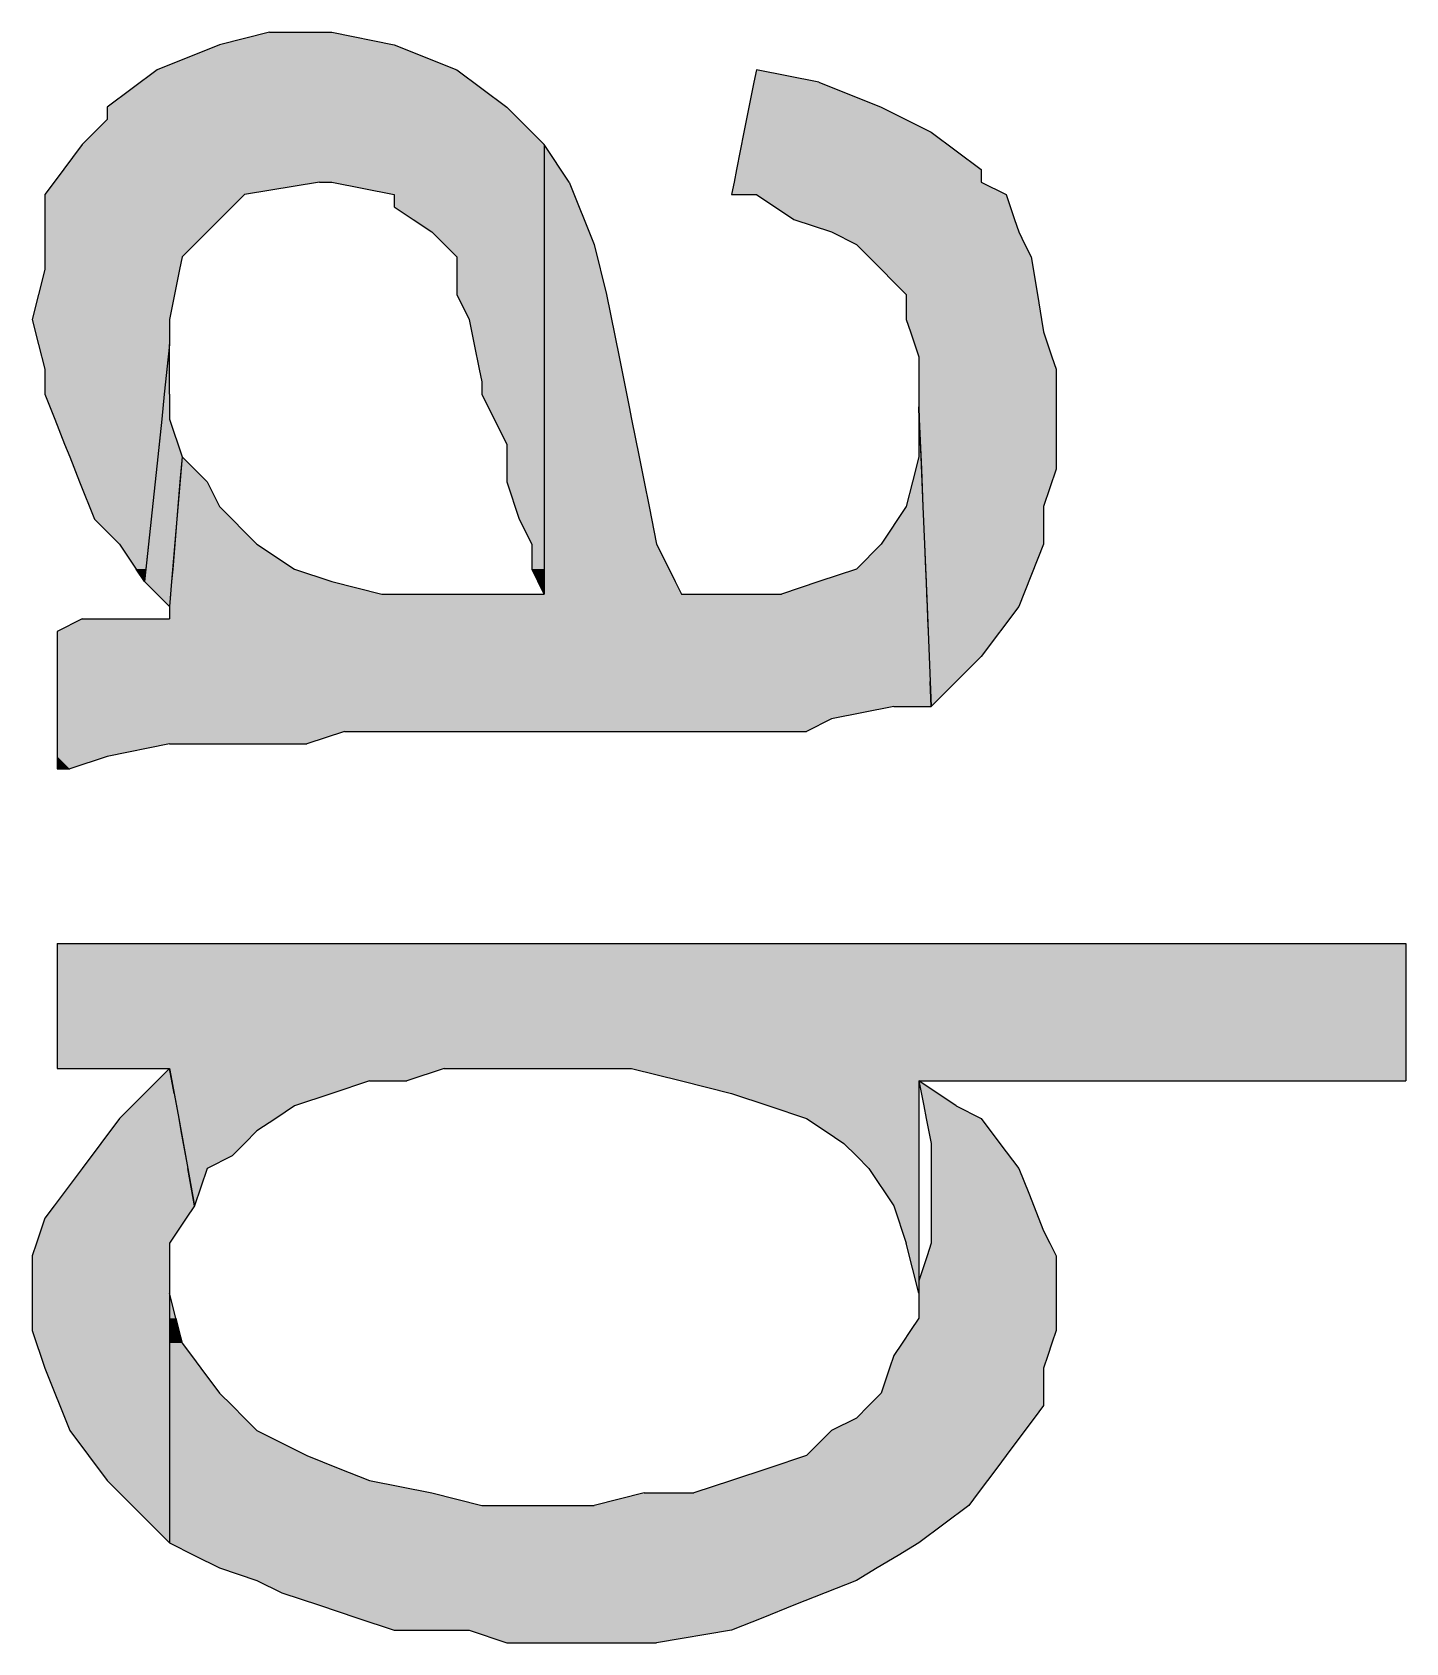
# Model space of a CAD drawing. Extents: x -1063 to 1100, y -467 to 441.
# Drawn here: x 568.47 to 586.8, y 201.92 to 223.42 of the extents above; entities that cross this region are included whole.
import ezdxf

# ---------------------------------------------------------------- set-up
doc = ezdxf.new("R2010")
doc.units = 0
doc.layers.add('H', color=7, linetype='CONTINUOUS')

# ---------------------------------------------------------------- blocks, each defined once
blk = doc.blocks.new('*U532')
at = {"layer": 'H', "color": 0, "linetype": 'CONTINUOUS'}
for p, q in [((570.298, 219.249), (570.228, 218.583)), ((570.298, 218.583), (570.298, 219.249)), ((570.228, 218.583), (570.193, 218.249)), ((570.298, 218.583), (570.298, 218.249)), ((570.193, 218.249), (570.14, 217.749)), ((570.298, 218.249), (570.465, 217.749)), ((570.14, 217.749), (569.965, 216.083)), ((570.465, 217.749), (570.326, 216.083)), ((570.298, 215.749), (569.965, 216.083)), ((570.326, 216.083), (570.298, 215.749))]:
    blk.add_line(p, q, dxfattribs=at)
for points in [[(570.298, 219.249), (570.228, 218.583), (570.298, 218.583)], [(570.228, 218.583), (570.193, 218.249), (570.298, 218.249)], [(570.193, 218.249), (570.14, 217.749), (570.465, 217.749)], [(570.14, 217.749), (569.965, 216.083), (570.326, 216.083)]]:
    blk.add_solid(points, dxfattribs=at)
at = {"layer": 'H', "color": 0, "linetype": 'CONTINUOUS', "extrusion": (0, 0, -1)}
for points in [[(-570.228, 218.583), (-570.298, 218.583), (-570.298, 218.249)], [(-570.193, 218.249), (-570.298, 218.249), (-570.465, 217.749)], [(-570.14, 217.749), (-570.465, 217.749), (-570.326, 216.083)], [(-569.965, 216.083), (-570.326, 216.083), (-570.298, 215.749)]]:
    blk.add_solid(points, dxfattribs=at)
blk = doc.blocks.new('*U533')
at = {"layer": 'H', "color": 0, "linetype": 'CONTINUOUS'}
for p, q in [((571.632, 223.416), (570.965, 223.249)), ((571.632, 223.416), (572.465, 223.416)), ((572.465, 223.416), (573.298, 223.249)), ((570.965, 223.249), (570.132, 222.916)), ((573.298, 223.249), (574.132, 222.916)), ((570.132, 222.916), (569.465, 222.416)), ((574.132, 222.916), (574.798, 222.416)), ((569.465, 222.416), (569.465, 222.249)), ((574.798, 222.416), (574.965, 222.249)), ((569.465, 222.249), (569.132, 221.916)), ((574.965, 222.249), (575.298, 221.916)), ((569.132, 221.916), (568.757, 221.416)), ((575.298, 221.916), (575.298, 221.416)), ((568.757, 221.416), (568.632, 221.249)), ((568.632, 221.249), (568.632, 221.083)), ((571.298, 221.249), (571.132, 221.083)), ((572.298, 221.416), (571.298, 221.249)), ((572.298, 221.416), (572.465, 221.416)), ((572.465, 221.416), (573.298, 221.249)), ((573.298, 221.249), (573.298, 221.083)), ((575.298, 221.416), (575.298, 221.249)), ((575.298, 221.249), (575.298, 221.083)), ((568.632, 221.083), (568.632, 220.916)), ((571.132, 221.083), (570.965, 220.916)), ((573.298, 221.083), (573.548, 220.916)), ((575.298, 221.083), (575.298, 220.916)), ((568.632, 220.916), (568.632, 220.749)), ((570.965, 220.916), (570.798, 220.749)), ((573.548, 220.916), (573.798, 220.749)), ((575.298, 220.916), (575.298, 220.749)), ((568.632, 220.749), (568.632, 220.416)), ((570.798, 220.749), (570.465, 220.416)), ((573.798, 220.749), (574.132, 220.416)), ((575.298, 220.749), (575.298, 220.416)), ((568.632, 220.416), (568.632, 220.249)), ((570.465, 220.416), (570.432, 220.249)), ((574.132, 220.416), (574.132, 220.249)), ((575.298, 220.416), (575.298, 220.249)), ((568.632, 220.249), (568.548, 219.916)), ((570.432, 220.249), (570.365, 219.916)), ((574.132, 220.249), (574.132, 219.916)), ((575.298, 220.249), (575.298, 219.916)), ((568.548, 219.916), (568.465, 219.583)), ((570.365, 219.916), (570.298, 219.583)), ((574.132, 219.916), (574.298, 219.583)), ((575.298, 219.916), (575.298, 219.583)), ((568.465, 219.583), (568.548, 219.249)), ((570.298, 219.583), (570.298, 219.249)), ((574.298, 219.583), (574.365, 219.249)), ((575.298, 219.583), (575.298, 219.249)), ((568.548, 219.249), (568.632, 218.916)), ((570.298, 219.249), (570.263, 218.916)), ((574.365, 219.249), (574.432, 218.916)), ((575.298, 219.249), (575.298, 218.916)), ((568.632, 218.916), (568.632, 218.749)), ((570.263, 218.916), (570.246, 218.749)), ((574.432, 218.916), (574.465, 218.749)), ((575.298, 218.916), (575.298, 218.749)), ((568.632, 218.749), (568.632, 218.583)), ((570.246, 218.749), (570.228, 218.583)), ((574.465, 218.749), (574.465, 218.583)), ((575.298, 218.749), (575.298, 218.583)), ((568.632, 218.583), (568.765, 218.249)), ((570.228, 218.583), (570.193, 218.249)), ((574.465, 218.583), (574.632, 218.249)), ((575.298, 218.583), (575.298, 218.249)), ((568.765, 218.249), (568.898, 217.916)), ((570.193, 218.249), (570.158, 217.916)), ((574.632, 218.249), (574.798, 217.916)), ((575.298, 218.249), (575.298, 217.916)), ((568.898, 217.916), (568.965, 217.749)), ((570.158, 217.916), (570.14, 217.749)), ((574.798, 217.916), (574.798, 217.749)), ((575.298, 217.916), (575.298, 217.749)), ((568.965, 217.749), (569.098, 217.416)), ((570.14, 217.749), (570.105, 217.416)), ((574.798, 217.749), (574.798, 217.416)), ((575.298, 217.749), (575.298, 217.416)), ((569.098, 217.416), (569.298, 216.916)), ((570.105, 217.416), (570.053, 216.916)), ((574.798, 217.416), (574.965, 216.916)), ((575.298, 217.416), (575.298, 216.916)), ((569.298, 216.916), (569.632, 216.583)), ((570.053, 216.916), (570.018, 216.583)), ((574.965, 216.916), (575.132, 216.583)), ((575.298, 216.916), (575.298, 216.583)), ((569.632, 216.583), (569.854, 216.249)), ((570.018, 216.583), (569.983, 216.249)), ((575.132, 216.583), (575.132, 216.249)), ((575.298, 216.583), (575.298, 216.249)), ((569.965, 216.083), (569.854, 216.249)), ((569.983, 216.249), (569.965, 216.083)), ((575.132, 216.249), (575.215, 216.083)), ((575.298, 215.916), (575.215, 216.083)), ((575.298, 216.249), (575.298, 216.083)), ((575.298, 216.083), (575.298, 215.916))]:
    blk.add_line(p, q, dxfattribs=at)
for points in [[(571.632, 223.416), (570.965, 223.249), (573.298, 223.249)], [(571.632, 223.416), (571.632, 223.416), (572.465, 223.416)], [(570.965, 223.249), (570.132, 222.916), (574.132, 222.916)], [(570.132, 222.916), (569.465, 222.416), (574.798, 222.416)], [(569.465, 222.416), (569.465, 222.249), (574.965, 222.249)], [(569.465, 222.249), (569.132, 221.916), (575.298, 221.916)], [(569.132, 221.916), (568.757, 221.416), (575.298, 221.416)], [(568.757, 221.416), (568.632, 221.249), (571.298, 221.249)], [(568.632, 221.249), (568.632, 221.083), (571.132, 221.083)], [(572.298, 221.416), (572.298, 221.416), (572.465, 221.416)], [(572.465, 221.416), (573.298, 221.249), (575.298, 221.249)], [(573.298, 221.249), (573.298, 221.083), (575.298, 221.083)], [(568.632, 221.083), (568.632, 220.916), (570.965, 220.916)], [(573.298, 221.083), (573.548, 220.916), (575.298, 220.916)], [(568.632, 220.916), (568.632, 220.749), (570.798, 220.749)], [(573.548, 220.916), (573.798, 220.749), (575.298, 220.749)], [(568.632, 220.749), (568.632, 220.416), (570.465, 220.416)], [(573.798, 220.749), (574.132, 220.416), (575.298, 220.416)], [(568.632, 220.416), (568.632, 220.249), (570.432, 220.249)], [(574.132, 220.416), (574.132, 220.249), (575.298, 220.249)], [(568.632, 220.249), (568.548, 219.916), (570.365, 219.916)], [(574.132, 220.249), (574.132, 219.916), (575.298, 219.916)], [(568.548, 219.916), (568.465, 219.583), (570.298, 219.583)], [(574.132, 219.916), (574.298, 219.583), (575.298, 219.583)], [(568.465, 219.583), (568.548, 219.249), (570.298, 219.249)], [(574.298, 219.583), (574.365, 219.249), (575.298, 219.249)], [(568.548, 219.249), (568.632, 218.916), (570.263, 218.916)], [(574.365, 219.249), (574.432, 218.916), (575.298, 218.916)], [(568.632, 218.916), (568.632, 218.749), (570.246, 218.749)], [(574.432, 218.916), (574.465, 218.749), (575.298, 218.749)], [(568.632, 218.749), (568.632, 218.583), (570.228, 218.583)], [(574.465, 218.749), (574.465, 218.583), (575.298, 218.583)], [(568.632, 218.583), (568.765, 218.249), (570.193, 218.249)], [(574.465, 218.583), (574.632, 218.249), (575.298, 218.249)], [(568.765, 218.249), (568.898, 217.916), (570.158, 217.916)], [(574.632, 218.249), (574.798, 217.916), (575.298, 217.916)], [(568.898, 217.916), (568.965, 217.749), (570.14, 217.749)], [(574.798, 217.916), (574.798, 217.749), (575.298, 217.749)], [(568.965, 217.749), (569.098, 217.416), (570.105, 217.416)], [(574.798, 217.749), (574.798, 217.416), (575.298, 217.416)], [(569.098, 217.416), (569.298, 216.916), (570.053, 216.916)], [(574.798, 217.416), (574.965, 216.916), (575.298, 216.916)], [(569.298, 216.916), (569.632, 216.583), (570.018, 216.583)], [(574.965, 216.916), (575.132, 216.583), (575.298, 216.583)], [(569.632, 216.583), (569.854, 216.249), (569.983, 216.249)], [(575.132, 216.583), (575.132, 216.249), (575.298, 216.249)], [(575.132, 216.249), (575.215, 216.083), (575.298, 216.083)]]:
    blk.add_solid(points, dxfattribs=at)
at = {"layer": 'H', "color": 0, "linetype": 'CONTINUOUS', "extrusion": (0, 0, -1)}
for points in [[(-571.632, 223.416), (-572.465, 223.416), (-573.298, 223.249)], [(-570.965, 223.249), (-573.298, 223.249), (-574.132, 222.916)], [(-570.132, 222.916), (-574.132, 222.916), (-574.798, 222.416)], [(-569.465, 222.416), (-574.798, 222.416), (-574.965, 222.249)], [(-569.465, 222.249), (-574.965, 222.249), (-575.298, 221.916)], [(-569.132, 221.916), (-575.298, 221.916), (-575.298, 221.416)], [(-568.632, 221.249), (-571.298, 221.249), (-571.132, 221.083)], [(-568.757, 221.416), (-572.298, 221.416), (-571.298, 221.249)], [(-572.465, 221.416), (-575.298, 221.416), (-575.298, 221.249)], [(-573.298, 221.249), (-575.298, 221.249), (-575.298, 221.083)], [(-568.632, 221.083), (-571.132, 221.083), (-570.965, 220.916)], [(-573.298, 221.083), (-575.298, 221.083), (-575.298, 220.916)], [(-568.632, 220.916), (-570.965, 220.916), (-570.798, 220.749)], [(-573.548, 220.916), (-575.298, 220.916), (-575.298, 220.749)], [(-568.632, 220.749), (-570.798, 220.749), (-570.465, 220.416)], [(-573.798, 220.749), (-575.298, 220.749), (-575.298, 220.416)], [(-568.632, 220.416), (-570.465, 220.416), (-570.432, 220.249)], [(-574.132, 220.416), (-575.298, 220.416), (-575.298, 220.249)], [(-568.632, 220.249), (-570.432, 220.249), (-570.365, 219.916)], [(-574.132, 220.249), (-575.298, 220.249), (-575.298, 219.916)], [(-568.548, 219.916), (-570.365, 219.916), (-570.298, 219.583)], [(-574.132, 219.916), (-575.298, 219.916), (-575.298, 219.583)], [(-568.465, 219.583), (-570.298, 219.583), (-570.298, 219.249)], [(-574.298, 219.583), (-575.298, 219.583), (-575.298, 219.249)], [(-568.548, 219.249), (-570.298, 219.249), (-570.263, 218.916)], [(-574.365, 219.249), (-575.298, 219.249), (-575.298, 218.916)], [(-568.632, 218.916), (-570.263, 218.916), (-570.246, 218.749)], [(-574.432, 218.916), (-575.298, 218.916), (-575.298, 218.749)], [(-568.632, 218.749), (-570.246, 218.749), (-570.228, 218.583)], [(-574.465, 218.749), (-575.298, 218.749), (-575.298, 218.583)], [(-568.632, 218.583), (-570.228, 218.583), (-570.193, 218.249)], [(-574.465, 218.583), (-575.298, 218.583), (-575.298, 218.249)], [(-568.765, 218.249), (-570.193, 218.249), (-570.158, 217.916)], [(-574.632, 218.249), (-575.298, 218.249), (-575.298, 217.916)], [(-568.898, 217.916), (-570.158, 217.916), (-570.14, 217.749)], [(-574.798, 217.916), (-575.298, 217.916), (-575.298, 217.749)], [(-568.965, 217.749), (-570.14, 217.749), (-570.105, 217.416)], [(-574.798, 217.749), (-575.298, 217.749), (-575.298, 217.416)], [(-569.098, 217.416), (-570.105, 217.416), (-570.053, 216.916)], [(-574.798, 217.416), (-575.298, 217.416), (-575.298, 216.916)], [(-569.298, 216.916), (-570.053, 216.916), (-570.018, 216.583)], [(-574.965, 216.916), (-575.298, 216.916), (-575.298, 216.583)], [(-569.632, 216.583), (-570.018, 216.583), (-569.983, 216.249)], [(-575.132, 216.583), (-575.298, 216.583), (-575.298, 216.249)], [(-569.854, 216.249), (-569.983, 216.249), (-569.965, 216.083)], [(-575.132, 216.249), (-575.298, 216.249), (-575.298, 216.083)], [(-575.215, 216.083), (-575.298, 216.083), (-575.298, 215.916)]]:
    blk.add_solid(points, dxfattribs=at)
blk = doc.blocks.new('*U534')
at = {"layer": 'H', "color": 0, "linetype": 'CONTINUOUS'}
for p, q in [((575.298, 221.916), (575.298, 221.416)), ((575.632, 221.416), (575.298, 221.916)), ((575.298, 221.416), (575.298, 220.583)), ((575.632, 221.416), (575.965, 220.583)), ((575.298, 220.583), (575.298, 219.916)), ((575.965, 220.583), (576.132, 219.916)), ((575.298, 219.916), (575.298, 219.083)), ((576.132, 219.916), (576.298, 219.083)), ((575.298, 219.083), (575.298, 218.416)), ((576.298, 219.083), (576.432, 218.416)), ((575.298, 218.416), (575.298, 218.249)), ((575.298, 218.249), (575.298, 217.749)), ((576.432, 218.416), (576.465, 218.249)), ((576.465, 218.249), (576.565, 217.749)), ((580.298, 218.416), (580.298, 218.249)), ((580.305, 218.249), (580.298, 218.416)), ((580.298, 218.249), (580.298, 217.749)), ((580.305, 218.249), (580.326, 217.749)), ((570.465, 217.749), (570.437, 217.416)), ((570.798, 217.416), (570.465, 217.749)), ((575.298, 217.749), (575.298, 217.416)), ((576.565, 217.749), (576.632, 217.416)), ((580.298, 217.749), (580.215, 217.416)), ((580.326, 217.749), (580.34, 217.416)), ((570.437, 217.416), (570.409, 217.083)), ((570.798, 217.416), (570.965, 217.083)), ((575.298, 217.416), (575.298, 217.083)), ((576.632, 217.416), (576.698, 217.083)), ((580.215, 217.416), (580.132, 217.083)), ((580.34, 217.416), (580.354, 217.083)), ((570.409, 217.083), (570.368, 216.583)), ((570.965, 217.083), (571.465, 216.583)), ((575.298, 217.083), (575.298, 216.583)), ((576.698, 217.083), (576.798, 216.583)), ((580.132, 217.083), (579.798, 216.583)), ((580.354, 217.083), (580.375, 216.583)), ((570.368, 216.583), (570.34, 216.249)), ((571.465, 216.583), (571.965, 216.249)), ((575.298, 216.583), (575.298, 216.249)), ((576.798, 216.583), (576.965, 216.249)), ((579.798, 216.583), (579.465, 216.249)), ((580.375, 216.583), (580.389, 216.249)), ((570.326, 216.083), (570.312, 215.916)), ((570.34, 216.249), (570.326, 216.083)), ((571.965, 216.249), (572.465, 216.083)), ((572.465, 216.083), (573.132, 215.916)), ((575.298, 216.249), (575.298, 216.083)), ((575.298, 216.083), (575.298, 215.916)), ((576.965, 216.249), (577.048, 216.083)), ((577.048, 216.083), (577.132, 215.916)), ((578.965, 216.083), (578.465, 215.916)), ((579.465, 216.249), (578.965, 216.083)), ((580.389, 216.249), (580.396, 216.083)), ((580.396, 216.083), (580.403, 215.916)), ((570.312, 215.916), (570.298, 215.749)), ((573.132, 215.916), (573.798, 215.916)), ((573.798, 215.916), (574.465, 215.916)), ((574.465, 215.916), (575.298, 215.916)), ((577.132, 215.916), (577.798, 215.916)), ((577.798, 215.916), (578.465, 215.916)), ((580.403, 215.916), (580.409, 215.749)), ((570.298, 215.749), (570.298, 215.583)), ((580.409, 215.749), (580.416, 215.583)), ((569.132, 215.583), (568.798, 215.416)), ((569.132, 215.583), (569.632, 215.583)), ((569.632, 215.583), (570.298, 215.583)), ((580.416, 215.583), (580.423, 215.416)), ((568.798, 215.416), (568.798, 214.416)), ((580.423, 215.416), (580.465, 214.416)), ((568.798, 214.416), (568.798, 214.249)), ((579.965, 214.416), (579.132, 214.249)), ((579.965, 214.416), (580.465, 214.416)), ((568.798, 214.249), (568.798, 214.083)), ((579.132, 214.249), (578.798, 214.083)), ((568.798, 214.083), (568.798, 213.916)), ((572.632, 214.083), (572.132, 213.916)), ((572.632, 214.083), (573.132, 214.083)), ((573.132, 214.083), (573.632, 214.083)), ((573.632, 214.083), (574.132, 214.083)), ((574.132, 214.083), (574.632, 214.083)), ((574.632, 214.083), (575.132, 214.083)), ((575.132, 214.083), (575.632, 214.083)), ((575.632, 214.083), (576.298, 214.083)), ((576.298, 214.083), (576.798, 214.083)), ((576.798, 214.083), (577.298, 214.083)), ((577.298, 214.083), (577.798, 214.083)), ((577.798, 214.083), (578.298, 214.083)), ((578.298, 214.083), (578.798, 214.083)), ((568.798, 213.916), (568.798, 213.749)), ((568.798, 213.749), (568.798, 213.583)), ((569.465, 213.749), (568.965, 213.583)), ((570.298, 213.916), (569.465, 213.749)), ((570.298, 213.916), (571.298, 213.916)), ((571.298, 213.916), (572.132, 213.916)), ((568.798, 213.583), (568.965, 213.583))]:
    blk.add_line(p, q, dxfattribs=at)
for points in [[(575.298, 221.916), (575.298, 221.416), (575.632, 221.416)], [(575.298, 221.416), (575.298, 220.583), (575.965, 220.583)], [(575.298, 220.583), (575.298, 219.916), (576.132, 219.916)], [(575.298, 219.916), (575.298, 219.083), (576.298, 219.083)], [(575.298, 219.083), (575.298, 218.416), (576.432, 218.416)], [(575.298, 218.416), (575.298, 218.249), (576.465, 218.249)], [(575.298, 218.249), (575.298, 217.749), (576.565, 217.749)], [(580.298, 218.416), (580.298, 218.249), (580.305, 218.249)], [(580.298, 218.249), (580.298, 217.749), (580.326, 217.749)], [(570.465, 217.749), (570.437, 217.416), (570.798, 217.416)], [(575.298, 217.749), (575.298, 217.416), (576.632, 217.416)], [(580.298, 217.749), (580.215, 217.416), (580.34, 217.416)], [(570.437, 217.416), (570.409, 217.083), (570.965, 217.083)], [(575.298, 217.416), (575.298, 217.083), (576.698, 217.083)], [(580.215, 217.416), (580.132, 217.083), (580.354, 217.083)], [(570.409, 217.083), (570.368, 216.583), (571.465, 216.583)], [(575.298, 217.083), (575.298, 216.583), (576.798, 216.583)], [(580.132, 217.083), (579.798, 216.583), (580.375, 216.583)], [(570.368, 216.583), (570.34, 216.249), (571.965, 216.249)], [(575.298, 216.583), (575.298, 216.249), (576.965, 216.249)], [(579.798, 216.583), (579.465, 216.249), (580.389, 216.249)], [(570.326, 216.083), (570.312, 215.916), (573.132, 215.916)], [(570.34, 216.249), (570.326, 216.083), (572.465, 216.083)], [(575.298, 216.249), (575.298, 216.083), (577.048, 216.083)], [(575.298, 216.083), (575.298, 215.916), (577.132, 215.916)], [(578.965, 216.083), (578.465, 215.916), (580.403, 215.916)], [(579.465, 216.249), (578.965, 216.083), (580.396, 216.083)], [(570.312, 215.916), (570.298, 215.749), (580.409, 215.749)], [(573.132, 215.916), (573.132, 215.916), (573.798, 215.916)], [(573.798, 215.916), (573.798, 215.916), (574.465, 215.916)], [(574.465, 215.916), (574.465, 215.916), (575.298, 215.916)], [(577.132, 215.916), (577.132, 215.916), (577.798, 215.916)], [(577.798, 215.916), (577.798, 215.916), (578.465, 215.916)], [(570.298, 215.749), (570.298, 215.583), (580.416, 215.583)], [(569.132, 215.583), (568.798, 215.416), (580.423, 215.416)], [(569.132, 215.583), (569.132, 215.583), (569.632, 215.583)], [(569.632, 215.583), (569.632, 215.583), (570.298, 215.583)], [(568.798, 215.416), (568.798, 214.416), (580.465, 214.416)], [(568.798, 214.416), (568.798, 214.249), (579.132, 214.249)], [(579.965, 214.416), (579.965, 214.416), (580.465, 214.416)], [(568.798, 214.249), (568.798, 214.083), (578.798, 214.083)], [(568.798, 214.083), (568.798, 213.916), (572.132, 213.916)], [(572.632, 214.083), (572.632, 214.083), (573.132, 214.083)], [(573.132, 214.083), (573.132, 214.083), (573.632, 214.083)], [(573.632, 214.083), (573.632, 214.083), (574.132, 214.083)], [(574.132, 214.083), (574.132, 214.083), (574.632, 214.083)], [(574.632, 214.083), (574.632, 214.083), (575.132, 214.083)], [(575.132, 214.083), (575.132, 214.083), (575.632, 214.083)], [(575.632, 214.083), (575.632, 214.083), (576.298, 214.083)], [(576.298, 214.083), (576.298, 214.083), (576.798, 214.083)], [(576.798, 214.083), (576.798, 214.083), (577.298, 214.083)], [(577.298, 214.083), (577.298, 214.083), (577.798, 214.083)], [(577.798, 214.083), (577.798, 214.083), (578.298, 214.083)], [(578.298, 214.083), (578.298, 214.083), (578.798, 214.083)], [(568.798, 213.916), (568.798, 213.749), (569.465, 213.749)], [(568.798, 213.749), (568.798, 213.583), (568.965, 213.583)], [(570.298, 213.916), (570.298, 213.916), (571.298, 213.916)], [(571.298, 213.916), (571.298, 213.916), (572.132, 213.916)], [(568.798, 213.583), (568.798, 213.583), (568.965, 213.583)]]:
    blk.add_solid(points, dxfattribs=at)
at = {"layer": 'H', "color": 0, "linetype": 'CONTINUOUS', "extrusion": (0, 0, -1)}
for points in [[(-575.298, 221.416), (-575.632, 221.416), (-575.965, 220.583)], [(-575.298, 220.583), (-575.965, 220.583), (-576.132, 219.916)], [(-575.298, 219.916), (-576.132, 219.916), (-576.298, 219.083)], [(-575.298, 219.083), (-576.298, 219.083), (-576.432, 218.416)], [(-575.298, 218.416), (-576.432, 218.416), (-576.465, 218.249)], [(-575.298, 218.249), (-576.465, 218.249), (-576.565, 217.749)], [(-580.298, 218.249), (-580.305, 218.249), (-580.326, 217.749)], [(-575.298, 217.749), (-576.565, 217.749), (-576.632, 217.416)], [(-580.298, 217.749), (-580.326, 217.749), (-580.34, 217.416)], [(-570.437, 217.416), (-570.798, 217.416), (-570.965, 217.083)], [(-575.298, 217.416), (-576.632, 217.416), (-576.698, 217.083)], [(-580.215, 217.416), (-580.34, 217.416), (-580.354, 217.083)], [(-570.409, 217.083), (-570.965, 217.083), (-571.465, 216.583)], [(-575.298, 217.083), (-576.698, 217.083), (-576.798, 216.583)], [(-580.132, 217.083), (-580.354, 217.083), (-580.375, 216.583)], [(-570.368, 216.583), (-571.465, 216.583), (-571.965, 216.249)], [(-575.298, 216.583), (-576.798, 216.583), (-576.965, 216.249)], [(-579.798, 216.583), (-580.375, 216.583), (-580.389, 216.249)], [(-570.326, 216.083), (-572.465, 216.083), (-573.132, 215.916)], [(-570.34, 216.249), (-571.965, 216.249), (-572.465, 216.083)], [(-575.298, 216.249), (-576.965, 216.249), (-577.048, 216.083)], [(-575.298, 216.083), (-577.048, 216.083), (-577.132, 215.916)], [(-578.965, 216.083), (-580.396, 216.083), (-580.403, 215.916)], [(-579.465, 216.249), (-580.389, 216.249), (-580.396, 216.083)], [(-570.312, 215.916), (-580.403, 215.916), (-580.409, 215.749)], [(-570.298, 215.749), (-580.409, 215.749), (-580.416, 215.583)], [(-569.132, 215.583), (-580.416, 215.583), (-580.423, 215.416)], [(-568.798, 215.416), (-580.423, 215.416), (-580.465, 214.416)], [(-568.798, 214.416), (-579.965, 214.416), (-579.132, 214.249)], [(-568.798, 214.249), (-579.132, 214.249), (-578.798, 214.083)], [(-568.798, 214.083), (-572.632, 214.083), (-572.132, 213.916)], [(-568.798, 213.916), (-570.298, 213.916), (-569.465, 213.749)], [(-568.798, 213.749), (-569.465, 213.749), (-568.965, 213.583)]]:
    blk.add_solid(points, dxfattribs=at)
blk = doc.blocks.new('*U535')
at = {"layer": 'H', "color": 0, "linetype": 'CONTINUOUS'}
for p, q in [((578.098, 222.749), (578.032, 222.416)), ((578.132, 222.916), (578.098, 222.749)), ((578.965, 222.749), (578.132, 222.916)), ((578.965, 222.749), (579.798, 222.416)), ((578.032, 222.416), (577.965, 222.083)), ((579.798, 222.416), (580.465, 222.083)), ((577.965, 222.083), (577.865, 221.583)), ((580.465, 222.083), (581.132, 221.583)), ((577.865, 221.583), (577.832, 221.416)), ((581.132, 221.583), (581.132, 221.416)), ((577.832, 221.416), (577.798, 221.249)), ((577.798, 221.249), (578.132, 221.249)), ((578.132, 221.249), (578.632, 220.916)), ((581.132, 221.416), (581.465, 221.249)), ((581.465, 221.249), (581.576, 220.916)), ((578.632, 220.916), (579.132, 220.749)), ((581.576, 220.916), (581.632, 220.749)), ((579.132, 220.749), (579.465, 220.583)), ((581.632, 220.749), (581.715, 220.583)), ((579.465, 220.583), (579.632, 220.416)), ((579.632, 220.416), (580.132, 219.916)), ((581.715, 220.583), (581.798, 220.416)), ((581.798, 220.416), (581.882, 219.916)), ((580.132, 219.916), (580.132, 219.583)), ((581.882, 219.916), (581.937, 219.583)), ((580.132, 219.583), (580.187, 219.416)), ((581.937, 219.583), (581.965, 219.416)), ((580.187, 219.416), (580.298, 219.083)), ((581.965, 219.416), (582.076, 219.083)), ((580.298, 219.083), (580.298, 218.916)), ((580.298, 218.916), (580.298, 218.416)), ((582.076, 219.083), (582.132, 218.916)), ((582.132, 218.916), (582.132, 218.416)), ((580.298, 218.416), (580.305, 218.249)), ((580.305, 218.249), (580.333, 217.583)), ((582.132, 218.416), (582.132, 218.249)), ((582.132, 218.249), (582.132, 217.583)), ((580.333, 217.583), (580.354, 217.083)), ((582.132, 217.583), (581.965, 217.083)), ((580.354, 217.083), (580.375, 216.583)), ((581.965, 217.083), (581.965, 216.583)), ((580.375, 216.583), (580.409, 215.749)), ((581.965, 216.583), (581.632, 215.749)), ((580.409, 215.749), (580.437, 215.083)), ((581.632, 215.749), (581.132, 215.083)), ((580.437, 215.083), (580.451, 214.749)), ((581.132, 215.083), (580.798, 214.749)), ((580.465, 214.416), (580.451, 214.749)), ((580.798, 214.749), (580.465, 214.416))]:
    blk.add_line(p, q, dxfattribs=at)
for points in [[(578.098, 222.749), (578.032, 222.416), (579.798, 222.416)], [(578.132, 222.916), (578.098, 222.749), (578.965, 222.749)], [(578.032, 222.416), (577.965, 222.083), (580.465, 222.083)], [(577.965, 222.083), (577.865, 221.583), (581.132, 221.583)], [(577.865, 221.583), (577.832, 221.416), (581.132, 221.416)], [(577.832, 221.416), (577.798, 221.249), (581.465, 221.249)], [(577.798, 221.249), (577.798, 221.249), (578.132, 221.249)], [(578.132, 221.249), (578.632, 220.916), (581.576, 220.916)], [(578.632, 220.916), (579.132, 220.749), (581.632, 220.749)], [(579.132, 220.749), (579.465, 220.583), (581.715, 220.583)], [(579.465, 220.583), (579.632, 220.416), (581.798, 220.416)], [(579.632, 220.416), (580.132, 219.916), (581.882, 219.916)], [(580.132, 219.916), (580.132, 219.583), (581.937, 219.583)], [(580.132, 219.583), (580.187, 219.416), (581.965, 219.416)], [(580.187, 219.416), (580.298, 219.083), (582.076, 219.083)], [(580.298, 219.083), (580.298, 218.916), (582.132, 218.916)], [(580.298, 218.916), (580.298, 218.416), (582.132, 218.416)], [(580.298, 218.416), (580.305, 218.249), (582.132, 218.249)], [(580.305, 218.249), (580.333, 217.583), (582.132, 217.583)], [(580.333, 217.583), (580.354, 217.083), (581.965, 217.083)], [(580.354, 217.083), (580.375, 216.583), (581.965, 216.583)], [(580.375, 216.583), (580.409, 215.749), (581.632, 215.749)], [(580.409, 215.749), (580.437, 215.083), (581.132, 215.083)], [(580.437, 215.083), (580.451, 214.749), (580.798, 214.749)]]:
    blk.add_solid(points, dxfattribs=at)
at = {"layer": 'H', "color": 0, "linetype": 'CONTINUOUS', "extrusion": (0, 0, -1)}
for points in [[(-578.098, 222.749), (-578.965, 222.749), (-579.798, 222.416)], [(-578.032, 222.416), (-579.798, 222.416), (-580.465, 222.083)], [(-577.965, 222.083), (-580.465, 222.083), (-581.132, 221.583)], [(-577.865, 221.583), (-581.132, 221.583), (-581.132, 221.416)], [(-577.832, 221.416), (-581.132, 221.416), (-581.465, 221.249)], [(-578.132, 221.249), (-581.465, 221.249), (-581.576, 220.916)], [(-578.632, 220.916), (-581.576, 220.916), (-581.632, 220.749)], [(-579.132, 220.749), (-581.632, 220.749), (-581.715, 220.583)], [(-579.465, 220.583), (-581.715, 220.583), (-581.798, 220.416)], [(-579.632, 220.416), (-581.798, 220.416), (-581.882, 219.916)], [(-580.132, 219.916), (-581.882, 219.916), (-581.937, 219.583)], [(-580.132, 219.583), (-581.937, 219.583), (-581.965, 219.416)], [(-580.187, 219.416), (-581.965, 219.416), (-582.076, 219.083)], [(-580.298, 219.083), (-582.076, 219.083), (-582.132, 218.916)], [(-580.298, 218.916), (-582.132, 218.916), (-582.132, 218.416)], [(-580.298, 218.416), (-582.132, 218.416), (-582.132, 218.249)], [(-580.305, 218.249), (-582.132, 218.249), (-582.132, 217.583)], [(-580.333, 217.583), (-582.132, 217.583), (-581.965, 217.083)], [(-580.354, 217.083), (-581.965, 217.083), (-581.965, 216.583)], [(-580.375, 216.583), (-581.965, 216.583), (-581.632, 215.749)], [(-580.409, 215.749), (-581.632, 215.749), (-581.132, 215.083)], [(-580.437, 215.083), (-581.132, 215.083), (-580.798, 214.749)], [(-580.451, 214.749), (-580.798, 214.749), (-580.465, 214.416)]]:
    blk.add_solid(points, dxfattribs=at)
blk = doc.blocks.new('*U536')
at = {"layer": 'H', "color": 0, "linetype": 'CONTINUOUS'}
for p, q in [((570.298, 209.583), (569.965, 209.249)), ((570.359, 209.249), (570.298, 209.583)), ((569.965, 209.249), (569.632, 208.916)), ((570.359, 209.249), (570.42, 208.916)), ((569.632, 208.916), (569.132, 208.249)), ((570.42, 208.916), (570.541, 208.249)), ((569.132, 208.249), (568.757, 207.749)), ((570.541, 208.249), (570.632, 207.749)), ((568.757, 207.749), (568.632, 207.583)), ((570.632, 207.749), (570.521, 207.583)), ((568.632, 207.583), (568.521, 207.249)), ((570.521, 207.583), (570.298, 207.249)), ((568.521, 207.249), (568.465, 207.083)), ((568.465, 207.083), (568.465, 206.583)), ((570.298, 207.249), (570.298, 207.083)), ((570.298, 207.083), (570.298, 206.583)), ((568.465, 206.583), (568.465, 206.083)), ((570.298, 206.583), (570.298, 206.083)), ((568.465, 206.083), (568.632, 205.583)), ((570.298, 206.083), (570.298, 205.583)), ((568.632, 205.583), (568.965, 204.749)), ((570.298, 205.583), (570.298, 204.749)), ((568.965, 204.749), (569.465, 204.083)), ((570.298, 204.749), (570.298, 204.083)), ((569.465, 204.083), (569.798, 203.749)), ((570.298, 204.083), (570.298, 203.749)), ((570.298, 203.249), (569.798, 203.749)), ((570.298, 203.749), (570.298, 203.249))]:
    blk.add_line(p, q, dxfattribs=at)
for points in [[(570.298, 209.583), (569.965, 209.249), (570.359, 209.249)], [(569.965, 209.249), (569.632, 208.916), (570.42, 208.916)], [(569.632, 208.916), (569.132, 208.249), (570.541, 208.249)], [(569.132, 208.249), (568.757, 207.749), (570.632, 207.749)], [(568.757, 207.749), (568.632, 207.583), (570.521, 207.583)], [(568.632, 207.583), (568.521, 207.249), (570.298, 207.249)], [(568.521, 207.249), (568.465, 207.083), (570.298, 207.083)], [(568.465, 207.083), (568.465, 206.583), (570.298, 206.583)], [(568.465, 206.583), (568.465, 206.083), (570.298, 206.083)], [(568.465, 206.083), (568.632, 205.583), (570.298, 205.583)], [(568.632, 205.583), (568.965, 204.749), (570.298, 204.749)], [(568.965, 204.749), (569.465, 204.083), (570.298, 204.083)], [(569.465, 204.083), (569.798, 203.749), (570.298, 203.749)]]:
    blk.add_solid(points, dxfattribs=at)
at = {"layer": 'H', "color": 0, "linetype": 'CONTINUOUS', "extrusion": (0, 0, -1)}
for points in [[(-569.965, 209.249), (-570.359, 209.249), (-570.42, 208.916)], [(-569.632, 208.916), (-570.42, 208.916), (-570.541, 208.249)], [(-569.132, 208.249), (-570.541, 208.249), (-570.632, 207.749)], [(-568.757, 207.749), (-570.632, 207.749), (-570.521, 207.583)], [(-568.632, 207.583), (-570.521, 207.583), (-570.298, 207.249)], [(-568.465, 207.083), (-570.298, 207.083), (-570.298, 206.583)], [(-568.521, 207.249), (-570.298, 207.249), (-570.298, 207.083)], [(-568.465, 206.583), (-570.298, 206.583), (-570.298, 206.083)], [(-568.465, 206.083), (-570.298, 206.083), (-570.298, 205.583)], [(-568.632, 205.583), (-570.298, 205.583), (-570.298, 204.749)], [(-568.965, 204.749), (-570.298, 204.749), (-570.298, 204.083)], [(-569.465, 204.083), (-570.298, 204.083), (-570.298, 203.749)], [(-569.798, 203.749), (-570.298, 203.749), (-570.298, 203.249)]]:
    blk.add_solid(points, dxfattribs=at)
blk = doc.blocks.new('*U537')
at = {"layer": 'H', "color": 0, "linetype": 'CONTINUOUS'}
for p, q in [((580.298, 209.416), (580.365, 209.083)), ((580.798, 209.083), (580.298, 209.416)), ((580.365, 209.083), (580.398, 208.916)), ((580.798, 209.083), (581.132, 208.916)), ((580.398, 208.916), (580.465, 208.583)), ((581.132, 208.916), (581.382, 208.583)), ((580.465, 208.583), (580.465, 208.249)), ((581.382, 208.583), (581.632, 208.249)), ((580.465, 208.249), (580.465, 207.916)), ((581.632, 208.249), (581.765, 207.916)), ((580.465, 207.916), (580.465, 207.416)), ((581.765, 207.916), (581.965, 207.416)), ((580.465, 207.416), (580.465, 207.249)), ((581.965, 207.416), (582.048, 207.249)), ((580.409, 207.083), (580.298, 206.749)), ((580.465, 207.249), (580.409, 207.083)), ((582.048, 207.249), (582.132, 207.083)), ((582.132, 207.083), (582.132, 206.749)), ((580.298, 206.749), (580.298, 206.583)), ((582.132, 206.749), (582.132, 206.583)), ((570.298, 206.583), (570.298, 206.249)), ((570.382, 206.249), (570.298, 206.583)), ((580.298, 206.583), (580.298, 206.249)), ((582.132, 206.583), (582.132, 206.249)), ((570.298, 206.249), (570.298, 206.083)), ((570.382, 206.249), (570.423, 206.083)), ((580.298, 206.249), (580.187, 206.083)), ((582.132, 206.249), (582.132, 206.083)), ((570.298, 206.083), (570.298, 205.916)), ((570.423, 206.083), (570.465, 205.916)), ((580.187, 206.083), (580.076, 205.916)), ((582.132, 206.083), (582.076, 205.916)), ((570.298, 205.916), (570.298, 205.749)), ((570.465, 205.916), (570.59, 205.749)), ((580.076, 205.916), (579.965, 205.749)), ((582.076, 205.916), (582.021, 205.749)), ((570.298, 205.749), (570.298, 205.583)), ((570.298, 205.583), (570.298, 205.249)), ((570.59, 205.749), (570.715, 205.583)), ((570.715, 205.583), (570.965, 205.249)), ((579.909, 205.583), (579.798, 205.249)), ((579.965, 205.749), (579.909, 205.583)), ((582.021, 205.749), (581.965, 205.583)), ((581.965, 205.583), (581.965, 205.249)), ((570.298, 205.249), (570.298, 205.083)), ((570.965, 205.249), (571.132, 205.083)), ((579.798, 205.249), (579.632, 205.083)), ((581.965, 205.249), (581.965, 205.083)), ((570.298, 205.083), (570.298, 204.916)), ((570.298, 204.916), (570.298, 204.749)), ((571.132, 205.083), (571.298, 204.916)), ((571.298, 204.916), (571.465, 204.749)), ((579.465, 204.916), (579.132, 204.749)), ((579.632, 205.083), (579.465, 204.916)), ((581.84, 204.916), (581.715, 204.749)), ((581.965, 205.083), (581.84, 204.916)), ((570.298, 204.749), (570.298, 204.416)), ((571.465, 204.749), (572.132, 204.416)), ((579.132, 204.749), (578.798, 204.416)), ((581.715, 204.749), (581.465, 204.416)), ((570.298, 204.416), (570.298, 204.249)), ((572.132, 204.416), (572.548, 204.249)), ((578.798, 204.416), (578.298, 204.249)), ((581.465, 204.416), (581.34, 204.249)), ((570.298, 204.249), (570.298, 204.083)), ((570.298, 204.083), (570.298, 203.916)), ((572.548, 204.249), (572.965, 204.083)), ((572.965, 204.083), (573.798, 203.916)), ((577.798, 204.083), (577.298, 203.916)), ((578.298, 204.249), (577.798, 204.083)), ((581.215, 204.083), (581.09, 203.916)), ((581.34, 204.249), (581.215, 204.083)), ((570.298, 203.916), (570.298, 203.749)), ((573.798, 203.916), (574.465, 203.749)), ((576.632, 203.916), (575.965, 203.749)), ((576.632, 203.916), (577.298, 203.916)), ((581.09, 203.916), (580.965, 203.749)), ((570.298, 203.749), (570.298, 203.249)), ((574.465, 203.749), (575.298, 203.749)), ((575.298, 203.749), (575.965, 203.749)), ((580.965, 203.749), (580.298, 203.249)), ((570.298, 203.249), (570.632, 203.083)), ((580.298, 203.249), (580.021, 203.083)), ((570.632, 203.083), (570.965, 202.916)), ((580.021, 203.083), (579.743, 202.916)), ((570.965, 202.916), (571.465, 202.749)), ((571.465, 202.749), (571.798, 202.583)), ((579.465, 202.749), (579.048, 202.583)), ((579.743, 202.916), (579.465, 202.749)), ((571.798, 202.583), (572.298, 202.416)), ((579.048, 202.583), (578.632, 202.416)), ((572.298, 202.416), (572.798, 202.249)), ((578.632, 202.416), (578.215, 202.249)), ((572.798, 202.249), (573.298, 202.083)), ((578.215, 202.249), (577.798, 202.083)), ((573.298, 202.083), (573.798, 202.083)), ((573.798, 202.083), (574.298, 202.083)), ((574.298, 202.083), (574.798, 201.916)), ((574.798, 201.916), (575.298, 201.916)), ((575.298, 201.916), (575.798, 201.916)), ((575.798, 201.916), (576.298, 201.916)), ((576.298, 201.916), (576.798, 201.916)), ((577.798, 202.083), (576.798, 201.916))]:
    blk.add_line(p, q, dxfattribs=at)
for points in [[(580.298, 209.416), (580.365, 209.083), (580.798, 209.083)], [(580.365, 209.083), (580.398, 208.916), (581.132, 208.916)], [(580.398, 208.916), (580.465, 208.583), (581.382, 208.583)], [(580.465, 208.583), (580.465, 208.249), (581.632, 208.249)], [(580.465, 208.249), (580.465, 207.916), (581.765, 207.916)], [(580.465, 207.916), (580.465, 207.416), (581.965, 207.416)], [(580.465, 207.416), (580.465, 207.249), (582.048, 207.249)], [(580.409, 207.083), (580.298, 206.749), (582.132, 206.749)], [(580.465, 207.249), (580.409, 207.083), (582.132, 207.083)], [(580.298, 206.749), (580.298, 206.583), (582.132, 206.583)], [(570.298, 206.583), (570.298, 206.249), (570.382, 206.249)], [(580.298, 206.583), (580.298, 206.249), (582.132, 206.249)], [(570.298, 206.249), (570.298, 206.083), (570.423, 206.083)], [(580.298, 206.249), (580.187, 206.083), (582.132, 206.083)], [(570.298, 206.083), (570.298, 205.916), (570.465, 205.916)], [(580.187, 206.083), (580.076, 205.916), (582.076, 205.916)], [(570.298, 205.916), (570.298, 205.749), (570.59, 205.749)], [(580.076, 205.916), (579.965, 205.749), (582.021, 205.749)], [(570.298, 205.749), (570.298, 205.583), (570.715, 205.583)], [(570.298, 205.583), (570.298, 205.249), (570.965, 205.249)], [(579.909, 205.583), (579.798, 205.249), (581.965, 205.249)], [(579.965, 205.749), (579.909, 205.583), (581.965, 205.583)], [(570.298, 205.249), (570.298, 205.083), (571.132, 205.083)], [(579.798, 205.249), (579.632, 205.083), (581.965, 205.083)], [(570.298, 205.083), (570.298, 204.916), (571.298, 204.916)], [(570.298, 204.916), (570.298, 204.749), (571.465, 204.749)], [(579.465, 204.916), (579.132, 204.749), (581.715, 204.749)], [(579.632, 205.083), (579.465, 204.916), (581.84, 204.916)], [(570.298, 204.749), (570.298, 204.416), (572.132, 204.416)], [(579.132, 204.749), (578.798, 204.416), (581.465, 204.416)], [(570.298, 204.416), (570.298, 204.249), (572.548, 204.249)], [(578.798, 204.416), (578.298, 204.249), (581.34, 204.249)], [(570.298, 204.249), (570.298, 204.083), (572.965, 204.083)], [(570.298, 204.083), (570.298, 203.916), (573.798, 203.916)], [(577.798, 204.083), (577.298, 203.916), (581.09, 203.916)], [(578.298, 204.249), (577.798, 204.083), (581.215, 204.083)], [(570.298, 203.916), (570.298, 203.749), (574.465, 203.749)], [(576.632, 203.916), (575.965, 203.749), (580.965, 203.749)], [(576.632, 203.916), (576.632, 203.916), (577.298, 203.916)], [(570.298, 203.749), (570.298, 203.249), (580.298, 203.249)], [(574.465, 203.749), (574.465, 203.749), (575.298, 203.749)], [(575.298, 203.749), (575.298, 203.749), (575.965, 203.749)], [(570.298, 203.249), (570.632, 203.083), (580.021, 203.083)], [(570.632, 203.083), (570.965, 202.916), (579.743, 202.916)], [(570.965, 202.916), (571.465, 202.749), (579.465, 202.749)], [(571.465, 202.749), (571.798, 202.583), (579.048, 202.583)], [(571.798, 202.583), (572.298, 202.416), (578.632, 202.416)], [(572.298, 202.416), (572.798, 202.249), (578.215, 202.249)], [(572.798, 202.249), (573.298, 202.083), (577.798, 202.083)], [(573.298, 202.083), (573.298, 202.083), (573.798, 202.083)], [(573.798, 202.083), (573.798, 202.083), (574.298, 202.083)], [(574.298, 202.083), (574.798, 201.916), (576.798, 201.916)], [(574.798, 201.916), (574.798, 201.916), (575.298, 201.916)], [(575.298, 201.916), (575.298, 201.916), (575.798, 201.916)], [(575.798, 201.916), (575.798, 201.916), (576.298, 201.916)], [(576.298, 201.916), (576.298, 201.916), (576.798, 201.916)]]:
    blk.add_solid(points, dxfattribs=at)
at = {"layer": 'H', "color": 0, "linetype": 'CONTINUOUS', "extrusion": (0, 0, -1)}
for points in [[(-580.365, 209.083), (-580.798, 209.083), (-581.132, 208.916)], [(-580.398, 208.916), (-581.132, 208.916), (-581.382, 208.583)], [(-580.465, 208.583), (-581.382, 208.583), (-581.632, 208.249)], [(-580.465, 208.249), (-581.632, 208.249), (-581.765, 207.916)], [(-580.465, 207.916), (-581.765, 207.916), (-581.965, 207.416)], [(-580.465, 207.416), (-581.965, 207.416), (-582.048, 207.249)], [(-580.409, 207.083), (-582.132, 207.083), (-582.132, 206.749)], [(-580.465, 207.249), (-582.048, 207.249), (-582.132, 207.083)], [(-580.298, 206.749), (-582.132, 206.749), (-582.132, 206.583)], [(-580.298, 206.583), (-582.132, 206.583), (-582.132, 206.249)], [(-570.298, 206.249), (-570.382, 206.249), (-570.423, 206.083)], [(-580.298, 206.249), (-582.132, 206.249), (-582.132, 206.083)], [(-570.298, 206.083), (-570.423, 206.083), (-570.465, 205.916)], [(-580.187, 206.083), (-582.132, 206.083), (-582.076, 205.916)], [(-570.298, 205.916), (-570.465, 205.916), (-570.59, 205.749)], [(-580.076, 205.916), (-582.076, 205.916), (-582.021, 205.749)], [(-570.298, 205.749), (-570.59, 205.749), (-570.715, 205.583)], [(-570.298, 205.583), (-570.715, 205.583), (-570.965, 205.249)], [(-579.909, 205.583), (-581.965, 205.583), (-581.965, 205.249)], [(-579.965, 205.749), (-582.021, 205.749), (-581.965, 205.583)], [(-570.298, 205.249), (-570.965, 205.249), (-571.132, 205.083)], [(-579.798, 205.249), (-581.965, 205.249), (-581.965, 205.083)], [(-570.298, 205.083), (-571.132, 205.083), (-571.298, 204.916)], [(-570.298, 204.916), (-571.298, 204.916), (-571.465, 204.749)], [(-579.465, 204.916), (-581.84, 204.916), (-581.715, 204.749)], [(-579.632, 205.083), (-581.965, 205.083), (-581.84, 204.916)], [(-570.298, 204.749), (-571.465, 204.749), (-572.132, 204.416)], [(-579.132, 204.749), (-581.715, 204.749), (-581.465, 204.416)], [(-570.298, 204.416), (-572.132, 204.416), (-572.548, 204.249)], [(-578.798, 204.416), (-581.465, 204.416), (-581.34, 204.249)], [(-570.298, 204.249), (-572.548, 204.249), (-572.965, 204.083)], [(-570.298, 204.083), (-572.965, 204.083), (-573.798, 203.916)], [(-577.798, 204.083), (-581.215, 204.083), (-581.09, 203.916)], [(-578.298, 204.249), (-581.34, 204.249), (-581.215, 204.083)], [(-570.298, 203.916), (-573.798, 203.916), (-574.465, 203.749)], [(-576.632, 203.916), (-581.09, 203.916), (-580.965, 203.749)], [(-570.298, 203.749), (-580.965, 203.749), (-580.298, 203.249)], [(-570.298, 203.249), (-580.298, 203.249), (-580.021, 203.083)], [(-570.632, 203.083), (-580.021, 203.083), (-579.743, 202.916)], [(-570.965, 202.916), (-579.743, 202.916), (-579.465, 202.749)], [(-571.465, 202.749), (-579.465, 202.749), (-579.048, 202.583)], [(-571.798, 202.583), (-579.048, 202.583), (-578.632, 202.416)], [(-572.298, 202.416), (-578.632, 202.416), (-578.215, 202.249)], [(-572.798, 202.249), (-578.215, 202.249), (-577.798, 202.083)], [(-574.298, 202.083), (-577.798, 202.083), (-576.798, 201.916)]]:
    blk.add_solid(points, dxfattribs=at)
blk = doc.blocks.new('*U538')
at = {"layer": 'H', "color": 0, "linetype": 'CONTINUOUS'}
for p, q in [((568.798, 211.249), (586.798, 211.249)), ((568.798, 211.249), (568.798, 209.583)), ((586.798, 211.249), (586.798, 209.583)), ((568.798, 209.583), (570.298, 209.583)), ((570.298, 209.583), (570.329, 209.416)), ((570.329, 209.416), (570.359, 209.249)), ((572.965, 209.416), (572.465, 209.249)), ((572.965, 209.416), (573.465, 209.416)), ((573.965, 209.583), (573.465, 209.416)), ((573.965, 209.583), (574.632, 209.583)), ((574.632, 209.583), (575.298, 209.583)), ((575.298, 209.583), (575.965, 209.583)), ((575.965, 209.583), (576.465, 209.583)), ((576.465, 209.583), (577.132, 209.416)), ((577.132, 209.416), (577.798, 209.249)), ((580.298, 209.416), (586.798, 209.416)), ((580.298, 209.416), (580.298, 209.249)), ((586.798, 209.583), (586.798, 209.416)), ((570.359, 209.249), (570.389, 209.083)), ((572.465, 209.249), (571.965, 209.083)), ((577.798, 209.249), (578.298, 209.083)), ((580.298, 209.249), (580.298, 209.083)), ((570.389, 209.083), (570.42, 208.916)), ((571.965, 209.083), (571.715, 208.916)), ((578.298, 209.083), (578.798, 208.916)), ((580.298, 209.083), (580.298, 208.916)), ((570.42, 208.916), (570.45, 208.749)), ((571.715, 208.916), (571.465, 208.749)), ((578.798, 208.916), (579.048, 208.749)), ((580.298, 208.916), (580.298, 208.749)), ((570.45, 208.749), (570.48, 208.583)), ((570.48, 208.583), (570.51, 208.416)), ((571.298, 208.583), (571.132, 208.416)), ((571.465, 208.749), (571.298, 208.583)), ((579.048, 208.749), (579.298, 208.583)), ((579.298, 208.583), (579.465, 208.416)), ((580.298, 208.749), (580.298, 208.583)), ((580.298, 208.583), (580.298, 208.416)), ((570.51, 208.416), (570.541, 208.249)), ((571.132, 208.416), (570.798, 208.249)), ((579.465, 208.416), (579.632, 208.249)), ((580.298, 208.416), (580.298, 208.249)), ((570.632, 207.749), (570.541, 208.249)), ((570.798, 208.249), (570.632, 207.749)), ((579.632, 208.249), (579.965, 207.749)), ((580.298, 208.249), (580.298, 207.749)), ((579.965, 207.749), (580.132, 207.249)), ((580.298, 207.749), (580.298, 207.249)), ((580.298, 206.583), (580.132, 207.249)), ((580.298, 207.249), (580.298, 206.583))]:
    blk.add_line(p, q, dxfattribs=at)
for points in [[(568.798, 211.249), (568.798, 211.249), (586.798, 211.249)], [(568.798, 211.249), (568.798, 209.583), (586.798, 209.583)], [(568.798, 209.583), (568.798, 209.583), (570.298, 209.583)], [(570.298, 209.583), (570.329, 209.416), (573.465, 209.416)], [(570.329, 209.416), (570.359, 209.249), (572.465, 209.249)], [(572.965, 209.416), (572.965, 209.416), (573.465, 209.416)], [(573.965, 209.583), (573.965, 209.583), (574.632, 209.583)], [(574.632, 209.583), (574.632, 209.583), (575.298, 209.583)], [(575.298, 209.583), (575.298, 209.583), (575.965, 209.583)], [(575.965, 209.583), (575.965, 209.583), (576.465, 209.583)], [(576.465, 209.583), (577.132, 209.416), (586.798, 209.416)], [(577.132, 209.416), (577.798, 209.249), (580.298, 209.249)], [(580.298, 209.416), (580.298, 209.416), (586.798, 209.416)], [(570.359, 209.249), (570.389, 209.083), (571.965, 209.083)], [(577.798, 209.249), (578.298, 209.083), (580.298, 209.083)], [(570.389, 209.083), (570.42, 208.916), (571.715, 208.916)], [(578.298, 209.083), (578.798, 208.916), (580.298, 208.916)], [(570.42, 208.916), (570.45, 208.749), (571.465, 208.749)], [(578.798, 208.916), (579.048, 208.749), (580.298, 208.749)], [(570.45, 208.749), (570.48, 208.583), (571.298, 208.583)], [(570.48, 208.583), (570.51, 208.416), (571.132, 208.416)], [(579.048, 208.749), (579.298, 208.583), (580.298, 208.583)], [(579.298, 208.583), (579.465, 208.416), (580.298, 208.416)], [(570.51, 208.416), (570.541, 208.249), (570.798, 208.249)], [(579.465, 208.416), (579.632, 208.249), (580.298, 208.249)], [(579.632, 208.249), (579.965, 207.749), (580.298, 207.749)], [(579.965, 207.749), (580.132, 207.249), (580.298, 207.249)]]:
    blk.add_solid(points, dxfattribs=at)
at = {"layer": 'H', "color": 0, "linetype": 'CONTINUOUS', "extrusion": (0, 0, -1)}
for points in [[(-568.798, 211.249), (-586.798, 211.249), (-586.798, 209.583)], [(-570.298, 209.583), (-573.965, 209.583), (-573.465, 209.416)], [(-570.329, 209.416), (-572.965, 209.416), (-572.465, 209.249)], [(-576.465, 209.583), (-586.798, 209.583), (-586.798, 209.416)], [(-577.132, 209.416), (-580.298, 209.416), (-580.298, 209.249)], [(-570.359, 209.249), (-572.465, 209.249), (-571.965, 209.083)], [(-577.798, 209.249), (-580.298, 209.249), (-580.298, 209.083)], [(-570.389, 209.083), (-571.965, 209.083), (-571.715, 208.916)], [(-578.298, 209.083), (-580.298, 209.083), (-580.298, 208.916)], [(-570.42, 208.916), (-571.715, 208.916), (-571.465, 208.749)], [(-578.798, 208.916), (-580.298, 208.916), (-580.298, 208.749)], [(-570.45, 208.749), (-571.465, 208.749), (-571.298, 208.583)], [(-570.48, 208.583), (-571.298, 208.583), (-571.132, 208.416)], [(-579.048, 208.749), (-580.298, 208.749), (-580.298, 208.583)], [(-579.298, 208.583), (-580.298, 208.583), (-580.298, 208.416)], [(-570.51, 208.416), (-571.132, 208.416), (-570.798, 208.249)], [(-579.465, 208.416), (-580.298, 208.416), (-580.298, 208.249)], [(-570.541, 208.249), (-570.798, 208.249), (-570.632, 207.749)], [(-579.632, 208.249), (-580.298, 208.249), (-580.298, 207.749)], [(-579.965, 207.749), (-580.298, 207.749), (-580.298, 207.249)], [(-580.132, 207.249), (-580.298, 207.249), (-580.298, 206.583)]]:
    blk.add_solid(points, dxfattribs=at)

msp = doc.modelspace()

# ---------------------------------------------------------------- block references
at = {"layer": 'H', "color": 0, "linetype": 'CONTINUOUS'}
for name in ['*U533', '*U535', '*U534', '*U532', '*U538', '*U536', '*U537']:
    msp.add_blockref(name, (0, 0), dxfattribs=at)

doc.saveas('drawing.dxf')
